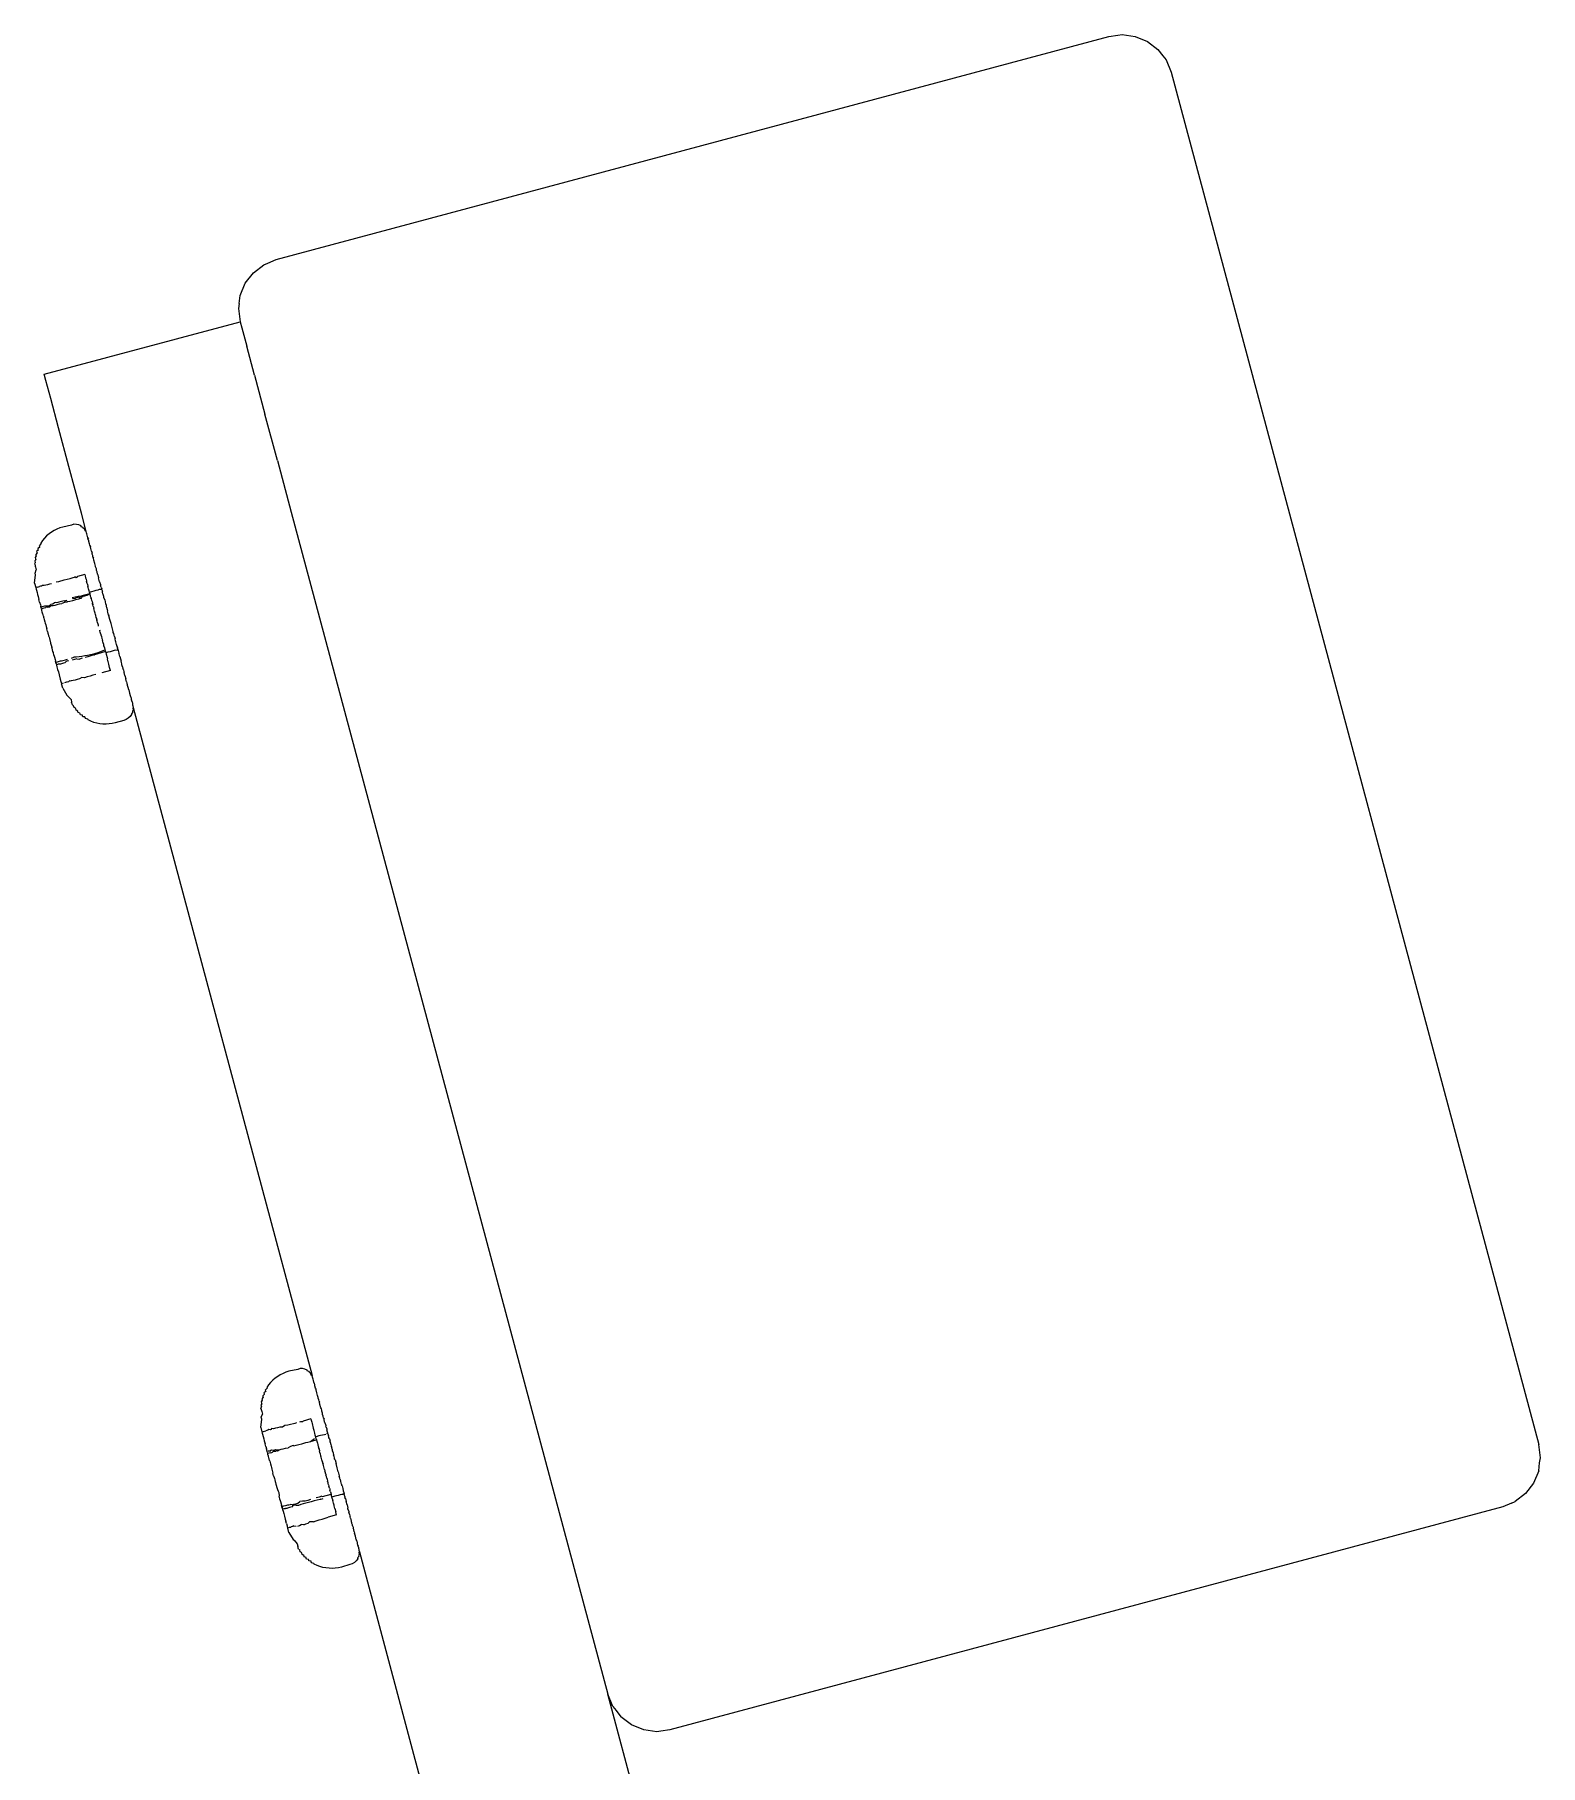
# Model space of a CAD drawing. Header units: millimetres. Extents: x -2916 to 2490, y 92 to 4100.
# Drawn here: x 1096.3 to 1155.7, y 2032.6 to 2100.8 of the extents above; entities that cross this region are included whole.
import ezdxf

# ---------------------------------------------------------------- set-up
doc = ezdxf.new("R2010")
doc.units = ezdxf.units.MM

msp = doc.modelspace()

# ---------------------------------------------------------------- linework, layer by layer
for p, q in [((1105.805, 2091.96), (1138.647, 2100.76)), ((1138.647, 2100.76), (1138.999, 2100.806)), ((1138.999, 2100.806), (1139.164, 2100.828)), ((1139.164, 2100.828), (1139.682, 2100.76)), ((1139.682, 2100.76), (1140.164, 2100.56)), ((1140.164, 2100.56), (1140.578, 2100.242)), ((1140.578, 2100.242), (1140.766, 2099.989)), ((1140.766, 2099.989), (1140.896, 2099.828)), ((1140.896, 2099.828), (1141.096, 2099.346)), ((1141.096, 2099.346), (1155.59, 2045.254)), ((1104.909, 2091.442), (1105.323, 2091.76)), ((1105.323, 2091.76), (1105.477, 2091.824)), ((1105.477, 2091.824), (1105.805, 2091.96)), ((1104.391, 2090.546), (1104.591, 2091.028)), ((1104.591, 2091.028), (1104.909, 2091.442)), ((1104.355, 2090.233), (1104.391, 2090.546)), ((1104.355, 2090.233), (1104.323, 2090.028)), ((1104.323, 2090.028), (1104.391, 2089.511)), ((1096.664, 2087.44), (1104.391, 2089.511)), ((1104.391, 2089.511), (1104.456, 2089.268)), ((1104.456, 2089.268), (1104.647, 2088.554)), ((1104.956, 2087.403), (1104.647, 2088.554)), ((1096.728, 2087.198), (1096.664, 2087.44)), ((1096.92, 2086.483), (1096.728, 2087.198)), ((1104.956, 2087.403), (1105.365, 2085.874)), ((1097.228, 2085.333), (1096.92, 2086.483)), ((1105.856, 2084.042), (1105.365, 2085.874)), ((1097.638, 2083.803), (1097.228, 2085.333)), ((1098.129, 2081.972), (1097.638, 2083.803)), ((1105.856, 2084.042), (1106.403, 2082.001)), ((1097.278, 2081.383), (1097.164, 2081.337)), ((1097.395, 2081.418), (1097.278, 2081.383)), ((1097.74, 2081.492), (1097.395, 2081.418)), ((1097.831, 2081.526), (1097.74, 2081.492)), ((1097.929, 2081.523), (1097.831, 2081.526)), ((1098.025, 2081.501), (1097.929, 2081.523)), ((1098.114, 2081.461), (1098.025, 2081.501)), ((1098.124, 2081.425), (1098.114, 2081.461)), ((1098.194, 2081.404), (1098.124, 2081.425)), ((1098.312, 2081.249), (1098.129, 2081.972)), ((1098.203, 2081.369), (1098.194, 2081.404)), ((1098.261, 2081.332), (1098.203, 2081.369)), ((1106.403, 2082.001), (1106.979, 2079.851)), ((1096.532, 2080.752), (1096.461, 2080.68)), ((1096.594, 2080.885), (1096.523, 2080.786)), ((1096.523, 2080.786), (1096.532, 2080.752)), ((1096.672, 2080.979), (1096.594, 2080.885)), ((1096.758, 2081.066), (1096.672, 2080.979)), ((1096.851, 2081.146), (1096.758, 2081.066)), ((1096.95, 2081.218), (1096.851, 2081.146)), ((1097.055, 2081.282), (1096.95, 2081.218)), ((1097.164, 2081.337), (1097.055, 2081.282)), ((1098.278, 2081.268), (1098.261, 2081.332)), ((1098.312, 2081.249), (1098.278, 2081.268)), ((1098.329, 2081.186), (1098.312, 2081.249)), ((1098.339, 2081.149), (1098.329, 2081.186)), ((1098.351, 2081.104), (1098.339, 2081.149)), ((1098.366, 2081.05), (1098.351, 2081.104)), ((1098.382, 2080.989), (1098.366, 2081.05)), ((1098.401, 2080.92), (1098.382, 2080.989)), ((1098.382, 2080.989), (1098.403, 2080.95)), ((1098.417, 2080.898), (1098.401, 2080.92)), ((1098.421, 2080.843), (1098.417, 2080.898)), ((1098.444, 2080.759), (1098.421, 2080.843)), ((1098.467, 2080.709), (1098.444, 2080.759)), ((1098.467, 2080.709), (1098.487, 2080.635)), ((1098.468, 2080.668), (1098.467, 2080.709)), ((1096.287, 2079.957), (1096.31, 2080.014)), ((1096.326, 2080.132), (1096.291, 2080.087)), ((1096.291, 2080.087), (1096.31, 2080.014)), ((1096.343, 2080.283), (1096.303, 2080.219)), ((1096.303, 2080.219), (1096.318, 2080.165)), ((1096.318, 2080.165), (1096.326, 2080.132)), ((1096.379, 2080.398), (1096.328, 2080.339)), ((1096.328, 2080.339), (1096.336, 2080.309)), ((1096.336, 2080.309), (1096.343, 2080.283)), ((1096.423, 2080.51), (1096.363, 2080.456)), ((1096.363, 2080.456), (1096.371, 2080.425)), ((1096.371, 2080.425), (1096.379, 2080.398)), ((1096.477, 2080.619), (1096.407, 2080.57)), ((1096.407, 2080.57), (1096.416, 2080.538)), ((1096.416, 2080.538), (1096.423, 2080.51)), ((1096.461, 2080.68), (1096.47, 2080.647)), ((1096.47, 2080.647), (1096.477, 2080.619)), ((1098.487, 2080.635), (1098.468, 2080.668)), ((1098.495, 2080.569), (1098.487, 2080.635)), ((1098.523, 2080.464), (1098.495, 2080.569)), ((1098.523, 2080.464), (1098.554, 2080.386)), ((1098.553, 2080.353), (1098.554, 2080.386)), ((1098.579, 2080.293), (1098.553, 2080.353)), ((1098.584, 2080.235), (1098.579, 2080.293)), ((1098.584, 2080.235), (1098.605, 2080.196)), ((1098.617, 2080.112), (1098.605, 2080.196)), ((1098.652, 2079.983), (1098.617, 2080.112)), ((1096.283, 2079.202), (1096.323, 2079.53)), ((1096.287, 2079.957), (1096.3, 2079.909)), ((1096.3, 2079.909), (1096.31, 2079.875)), ((1096.303, 2079.607), (1096.348, 2079.732)), ((1096.323, 2079.53), (1096.303, 2079.607)), ((1096.31, 2079.875), (1096.321, 2079.834)), ((1096.321, 2079.834), (1096.333, 2079.786)), ((1096.333, 2079.786), (1096.348, 2079.732)), ((1097.238, 2079.276), (1097.454, 2079.337)), ((1097.454, 2079.337), (1097.568, 2079.366)), ((1097.568, 2079.366), (1097.684, 2079.395)), ((1097.684, 2079.395), (1097.802, 2079.425)), ((1097.802, 2079.425), (1097.855, 2079.439)), ((1097.855, 2079.439), (1097.864, 2079.466)), ((1097.864, 2079.466), (1097.927, 2079.431)), ((1097.927, 2079.431), (1097.977, 2079.47)), ((1098.262, 2079.542), (1097.977, 2079.47)), ((1098.262, 2079.542), (1098.275, 2079.494)), ((1098.275, 2079.494), (1098.295, 2079.418)), ((1098.295, 2079.418), (1098.311, 2079.361)), ((1098.311, 2079.361), (1098.329, 2079.291)), ((1098.676, 2079.93), (1098.652, 2079.983)), ((1098.689, 2079.881), (1098.676, 2079.93)), ((1098.688, 2079.848), (1098.689, 2079.881)), ((1098.719, 2079.768), (1098.688, 2079.848)), ((1098.725, 2079.709), (1098.719, 2079.768)), ((1098.75, 2079.652), (1098.725, 2079.709)), ((1098.764, 2079.565), (1098.75, 2079.652)), ((1098.764, 2079.565), (1098.782, 2079.532)), ((1098.782, 2079.532), (1098.804, 2079.416)), ((1098.844, 2079.264), (1098.804, 2079.416)), ((1106.979, 2079.851), (1118.885, 2035.419)), ((1096.283, 2079.202), (1096.328, 2079.034)), ((1096.391, 2079.049), (1096.328, 2079.034)), ((1096.328, 2079.034), (1096.343, 2078.976)), ((1096.343, 2078.976), (1096.354, 2078.935)), ((1096.354, 2078.935), (1096.379, 2078.843)), ((1096.379, 2078.843), (1096.401, 2078.76)), ((1096.391, 2079.049), (1096.478, 2079.07)), ((1096.401, 2078.76), (1096.423, 2078.679)), ((1096.423, 2078.679), (1096.454, 2078.562)), ((1096.521, 2079.086), (1096.478, 2079.07)), ((1096.558, 2079.089), (1096.521, 2079.086)), ((1096.598, 2079.12), (1096.558, 2079.089)), ((1096.657, 2079.113), (1096.598, 2079.12)), ((1096.719, 2079.128), (1096.657, 2079.113)), ((1096.789, 2079.145), (1096.719, 2079.128)), ((1096.866, 2079.17), (1096.789, 2079.145)), ((1096.952, 2079.184), (1096.866, 2079.17)), ((1097.134, 2079.255), (1097.238, 2079.276)), ((1097.883, 2078.653), (1097.766, 2078.626)), ((1098.002, 2078.68), (1097.883, 2078.653)), ((1098.01, 2078.649), (1097.894, 2078.613)), ((1098.033, 2078.687), (1098.002, 2078.68)), ((1098.033, 2078.631), (1098.01, 2078.649)), ((1098.125, 2078.693), (1098.033, 2078.687)), ((1098.084, 2078.656), (1098.033, 2078.631)), ((1098.134, 2078.661), (1098.084, 2078.656)), ((1098.2, 2078.714), (1098.125, 2078.693)), ((1098.134, 2078.661), (1098.158, 2078.67)), ((1098.158, 2078.67), (1098.198, 2078.681)), ((1098.345, 2078.726), (1098.198, 2078.681)), ((1098.465, 2078.785), (1098.2, 2078.714)), ((1098.357, 2079.189), (1098.329, 2079.291)), ((1098.465, 2078.785), (1098.345, 2078.726)), ((1098.364, 2079.163), (1098.357, 2079.189)), ((1098.364, 2079.163), (1098.386, 2079.079)), ((1098.399, 2079.032), (1098.386, 2079.079)), ((1098.414, 2078.977), (1098.399, 2079.032)), ((1098.434, 2078.899), (1098.414, 2078.977)), ((1098.446, 2078.856), (1098.434, 2078.899)), ((1098.446, 2078.856), (1098.485, 2078.859)), ((1098.458, 2078.812), (1098.446, 2078.856)), ((1098.477, 2078.741), (1098.458, 2078.812)), ((1098.458, 2078.812), (1098.465, 2078.785)), ((1098.477, 2078.741), (1098.465, 2078.785)), ((1098.486, 2078.707), (1098.477, 2078.741)), ((1098.485, 2078.859), (1098.54, 2078.881)), ((1098.499, 2078.658), (1098.486, 2078.707)), ((1098.499, 2078.658), (1098.518, 2078.586)), ((1098.54, 2078.881), (1098.631, 2078.905)), ((1098.631, 2078.905), (1098.714, 2078.928)), ((1098.714, 2078.928), (1098.787, 2078.947)), ((1098.787, 2078.947), (1098.848, 2078.964)), ((1098.844, 2079.264), (1098.883, 2079.156)), ((1098.848, 2078.964), (1098.893, 2078.972)), ((1098.883, 2079.156), (1098.886, 2079.108)), ((1098.911, 2079.054), (1098.886, 2079.108)), ((1098.893, 2078.972), (1098.929, 2078.985)), ((1098.911, 2079.054), (1098.929, 2078.985)), ((1098.929, 2078.949), (1098.929, 2078.985)), ((1098.929, 2078.949), (1098.954, 2078.893)), ((1098.964, 2078.853), (1098.954, 2078.893)), ((1098.972, 2078.787), (1098.964, 2078.853)), ((1098.99, 2078.758), (1098.972, 2078.787)), ((1099.009, 2078.686), (1098.99, 2078.758)), ((1099.016, 2078.623), (1099.009, 2078.686)), ((1096.482, 2078.459), (1096.454, 2078.562)), ((1096.482, 2078.459), (1096.509, 2078.356)), ((1096.509, 2078.356), (1096.526, 2078.294)), ((1096.526, 2078.294), (1096.54, 2078.242)), ((1096.533, 2078.267), (1096.526, 2078.294)), ((1096.533, 2078.267), (1096.594, 2078.283)), ((1096.54, 2078.242), (1096.533, 2078.267)), ((1096.551, 2078.199), (1096.54, 2078.242)), ((1096.551, 2078.199), (1096.665, 2078.23)), ((1096.567, 2078.14), (1096.551, 2078.199)), ((1096.586, 2078.069), (1096.567, 2078.14)), ((1096.608, 2077.988), (1096.586, 2078.069)), ((1096.594, 2078.283), (1096.684, 2078.307)), ((1096.615, 2077.962), (1096.608, 2077.988)), ((1096.631, 2077.903), (1096.615, 2077.962)), ((1096.665, 2078.23), (1096.728, 2078.247)), ((1096.684, 2078.307), (1096.726, 2078.319)), ((1096.726, 2078.319), (1096.768, 2078.307)), ((1096.739, 2078.271), (1096.728, 2078.247)), ((1096.739, 2078.271), (1096.78, 2078.261)), ((1096.768, 2078.307), (1096.813, 2078.315)), ((1096.78, 2078.261), (1096.825, 2078.273)), ((1096.813, 2078.315), (1096.867, 2078.33)), ((1096.825, 2078.273), (1096.882, 2078.273)), ((1096.867, 2078.33), (1096.922, 2078.371)), ((1096.935, 2078.323), (1096.882, 2078.273)), ((1096.996, 2078.374), (1096.922, 2078.371)), ((1096.935, 2078.323), (1097.01, 2078.322)), ((1097.065, 2078.425), (1096.996, 2078.374)), ((1097.01, 2078.322), (1097.087, 2078.343)), ((1097.099, 2078.448), (1097.065, 2078.425)), ((1097.087, 2078.343), (1097.172, 2078.366)), ((1097.154, 2078.433), (1097.099, 2078.448)), ((1097.244, 2078.457), (1097.154, 2078.433)), ((1097.172, 2078.366), (1097.263, 2078.39)), ((1097.341, 2078.483), (1097.244, 2078.457)), ((1097.263, 2078.39), (1097.362, 2078.405)), ((1097.443, 2078.511), (1097.341, 2078.483)), ((1097.46, 2078.45), (1097.362, 2078.405)), ((1097.443, 2078.511), (1097.55, 2078.539)), ((1097.498, 2078.475), (1097.46, 2078.45)), ((1097.498, 2078.475), (1097.568, 2078.472)), ((1097.593, 2078.478), (1097.568, 2078.472)), ((1097.593, 2078.478), (1097.678, 2078.501)), ((1097.678, 2078.501), (1097.787, 2078.53)), ((1097.774, 2078.599), (1097.894, 2078.613)), ((1097.787, 2078.53), (1097.908, 2078.563)), ((1097.908, 2078.563), (1098.025, 2078.594)), ((1098.025, 2078.594), (1098.067, 2078.605)), ((1098.067, 2078.605), (1098.118, 2078.619)), ((1098.118, 2078.619), (1098.143, 2078.626)), ((1098.518, 2078.586), (1098.507, 2078.629)), ((1098.518, 2078.586), (1098.532, 2078.534)), ((1098.532, 2078.534), (1098.54, 2078.506)), ((1098.54, 2078.506), (1098.547, 2078.48)), ((1098.547, 2078.48), (1098.563, 2078.42)), ((1098.563, 2078.42), (1098.581, 2078.353)), ((1098.571, 2078.391), (1098.563, 2078.42)), ((1098.581, 2078.353), (1098.571, 2078.391)), ((1098.594, 2078.303), (1098.581, 2078.353)), ((1098.603, 2078.27), (1098.594, 2078.303)), ((1098.603, 2078.27), (1098.618, 2078.214)), ((1098.634, 2078.154), (1098.618, 2078.214)), ((1098.649, 2078.1), (1098.634, 2078.154)), ((1098.668, 2078.028), (1098.649, 2078.1)), ((1098.656, 2078.074), (1098.649, 2078.1)), ((1098.668, 2078.028), (1098.656, 2078.074)), ((1098.681, 2077.977), (1098.668, 2078.028)), ((1098.693, 2077.933), (1098.681, 2077.977)), ((1099.016, 2078.623), (1099.048, 2078.539)), ((1099.048, 2078.539), (1099.063, 2078.484)), ((1099.063, 2078.484), (1099.061, 2078.456)), ((1099.061, 2078.456), (1099.084, 2078.408)), ((1099.084, 2078.408), (1099.101, 2078.345)), ((1099.101, 2078.345), (1099.106, 2078.288)), ((1099.106, 2078.288), (1099.123, 2078.262)), ((1099.123, 2078.262), (1099.147, 2078.171)), ((1099.147, 2078.171), (1099.151, 2078.119)), ((1099.176, 2078.064), (1099.151, 2078.119)), ((1099.197, 2077.949), (1099.176, 2078.064)), ((1099.199, 2077.977), (1099.214, 2077.922)), ((1096.631, 2077.903), (1096.639, 2077.873)), ((1096.639, 2077.873), (1096.651, 2077.826)), ((1096.651, 2077.826), (1096.665, 2077.777)), ((1096.665, 2077.777), (1096.689, 2077.685)), ((1096.689, 2077.685), (1096.704, 2077.628)), ((1096.704, 2077.628), (1096.721, 2077.566)), ((1096.721, 2077.566), (1096.738, 2077.502)), ((1096.738, 2077.502), (1096.764, 2077.407)), ((1096.779, 2077.351), (1096.764, 2077.407)), ((1096.792, 2077.302), (1096.779, 2077.351)), ((1096.792, 2077.302), (1096.81, 2077.236)), ((1098.715, 2077.852), (1098.693, 2077.933)), ((1098.731, 2077.793), (1098.715, 2077.852)), ((1098.715, 2077.852), (1098.724, 2077.82)), ((1098.724, 2077.82), (1098.741, 2077.754)), ((1098.741, 2077.754), (1098.731, 2077.793)), ((1098.754, 2077.708), (1098.741, 2077.754)), ((1098.769, 2077.651), (1098.754, 2077.708)), ((1098.784, 2077.594), (1098.769, 2077.651)), ((1098.796, 2077.549), (1098.784, 2077.594)), ((1098.807, 2077.51), (1098.796, 2077.549)), ((1098.844, 2077.369), (1098.856, 2077.326)), ((1098.87, 2077.274), (1098.856, 2077.326)), ((1099.197, 2077.949), (1099.214, 2077.922)), ((1099.252, 2077.781), (1099.214, 2077.922)), ((1099.296, 2077.616), (1099.252, 2077.781)), ((1099.339, 2077.455), (1099.296, 2077.616)), ((1099.381, 2077.3), (1099.339, 2077.455)), ((1099.379, 2077.268), (1099.381, 2077.3)), ((1099.396, 2077.243), (1099.381, 2077.3)), ((1096.81, 2077.236), (1096.822, 2077.191)), ((1096.822, 2077.191), (1096.837, 2077.134)), ((1096.837, 2077.134), (1096.852, 2077.077)), ((1096.852, 2077.077), (1096.864, 2077.032)), ((1096.864, 2077.032), (1096.882, 2076.965)), ((1096.882, 2076.965), (1096.891, 2076.933)), ((1096.891, 2076.933), (1096.916, 2076.84)), ((1096.916, 2076.84), (1096.938, 2076.757)), ((1096.938, 2076.757), (1096.957, 2076.685)), ((1096.969, 2076.64), (1096.957, 2076.685)), ((1096.985, 2076.582), (1096.969, 2076.64)), ((1098.889, 2077.203), (1098.87, 2077.274)), ((1098.889, 2077.203), (1098.898, 2077.17)), ((1098.898, 2077.17), (1098.917, 2077.1)), ((1098.917, 2077.1), (1098.937, 2077.024)), ((1098.937, 2077.024), (1098.943, 2076.999)), ((1098.943, 2076.999), (1098.957, 2076.95)), ((1098.973, 2076.889), (1098.957, 2076.95)), ((1098.994, 2076.811), (1098.973, 2076.889)), ((1098.994, 2076.811), (1099.005, 2076.769)), ((1099.005, 2076.769), (1099.014, 2076.737)), ((1099.033, 2076.665), (1099.014, 2076.737)), ((1099.033, 2076.665), (1099.056, 2076.579)), ((1099.403, 2077.217), (1099.379, 2077.268)), ((1099.42, 2077.153), (1099.403, 2077.217)), ((1099.433, 2077.106), (1099.42, 2077.153)), ((1099.433, 2077.106), (1099.456, 2077.019)), ((1099.477, 2076.94), (1099.456, 2077.019)), ((1099.488, 2076.898), (1099.477, 2076.94)), ((1099.516, 2076.794), (1099.488, 2076.898)), ((1099.539, 2076.709), (1099.516, 2076.794)), ((1099.568, 2076.599), (1099.537, 2076.57)), ((1099.55, 2076.669), (1099.539, 2076.709)), ((1099.539, 2076.709), (1099.557, 2076.643)), ((1099.557, 2076.643), (1099.55, 2076.669)), ((1099.568, 2076.599), (1099.557, 2076.643)), ((1099.568, 2076.599), (1099.581, 2076.551)), ((1097.003, 2076.515), (1096.985, 2076.582)), ((1097.022, 2076.442), (1097.003, 2076.515)), ((1097.003, 2076.515), (1097.012, 2076.482)), ((1097.022, 2076.442), (1097.012, 2076.482)), ((1097.035, 2076.394), (1097.022, 2076.442)), ((1097.043, 2076.365), (1097.035, 2076.394)), ((1097.043, 2076.365), (1097.064, 2076.288)), ((1097.064, 2076.288), (1097.087, 2076.199)), ((1097.087, 2076.199), (1097.107, 2076.127)), ((1097.107, 2076.127), (1097.122, 2076.068)), ((1097.116, 2076.094), (1097.107, 2076.127)), ((1097.116, 2076.094), (1097.19, 2076.112)), ((1097.134, 2076.025), (1097.116, 2076.094)), ((1097.122, 2076.068), (1097.134, 2076.025)), ((1097.134, 2076.025), (1097.141, 2076.001)), ((1097.134, 2076.025), (1097.148, 2075.974)), ((1097.141, 2076.001), (1097.197, 2076.016)), ((1097.141, 2076.001), (1097.148, 2075.974)), ((1097.148, 2075.974), (1097.165, 2075.911)), ((1097.165, 2075.911), (1097.192, 2075.808)), ((1097.19, 2076.112), (1097.266, 2076.13)), ((1097.264, 2076.01), (1097.197, 2076.016)), ((1097.306, 2076.016), (1097.264, 2076.01)), ((1097.266, 2076.13), (1097.31, 2076.14)), ((1097.341, 2076.025), (1097.306, 2076.016)), ((1097.31, 2076.14), (1097.346, 2076.149)), ((1097.377, 2076.035), (1097.341, 2076.025)), ((1097.346, 2076.149), (1097.391, 2076.16)), ((1097.42, 2076.053), (1097.377, 2076.035)), ((1097.391, 2076.16), (1097.445, 2076.17)), ((1097.475, 2076.061), (1097.42, 2076.053)), ((1097.445, 2076.17), (1097.507, 2076.188)), ((1097.525, 2076.122), (1097.475, 2076.061)), ((1097.507, 2076.188), (1097.577, 2076.205)), ((1097.595, 2076.139), (1097.525, 2076.122)), ((1097.633, 2076.135), (1097.595, 2076.139)), ((1097.739, 2076.248), (1097.825, 2076.289)), ((1097.851, 2076.193), (1097.76, 2076.169)), ((1097.927, 2076.295), (1097.825, 2076.289)), ((1097.948, 2076.219), (1097.851, 2076.193)), ((1098.034, 2076.305), (1097.927, 2076.295)), ((1097.948, 2076.219), (1098.059, 2076.213)), ((1098.145, 2076.319), (1098.034, 2076.305)), ((1098.164, 2076.246), (1098.059, 2076.213)), ((1098.258, 2076.336), (1098.145, 2076.319)), ((1098.374, 2076.357), (1098.258, 2076.336)), ((1098.387, 2076.309), (1098.275, 2076.275)), ((1098.492, 2076.381), (1098.374, 2076.357)), ((1098.502, 2076.343), (1098.387, 2076.309)), ((1098.611, 2076.408), (1098.492, 2076.381)), ((1098.619, 2076.378), (1098.502, 2076.343)), ((1098.727, 2076.447), (1098.611, 2076.408)), ((1098.619, 2076.378), (1098.646, 2076.386)), ((1098.736, 2076.413), (1098.646, 2076.386)), ((1098.727, 2076.447), (1099.056, 2076.579)), ((1099.074, 2076.514), (1098.736, 2076.413)), ((1099.056, 2076.579), (1099.074, 2076.514)), ((1099.056, 2076.579), (1099.067, 2076.538)), ((1099.067, 2076.538), (1099.074, 2076.514)), ((1099.074, 2076.514), (1099.086, 2076.469)), ((1099.086, 2076.469), (1099.121, 2076.479)), ((1099.086, 2076.469), (1099.103, 2076.404)), ((1099.103, 2076.404), (1099.139, 2076.271)), ((1099.121, 2076.479), (1099.18, 2076.494)), ((1099.139, 2076.271), (1099.151, 2076.223)), ((1099.174, 2076.14), (1099.151, 2076.223)), ((1099.181, 2076.113), (1099.174, 2076.14)), ((1099.18, 2076.494), (1099.27, 2076.519)), ((1099.208, 2076.011), (1099.181, 2076.113)), ((1099.227, 2075.942), (1099.208, 2076.011)), ((1099.242, 2075.885), (1099.227, 2075.942)), ((1099.27, 2076.519), (1099.354, 2076.541)), ((1099.354, 2076.541), (1099.427, 2076.561)), ((1099.427, 2076.561), (1099.487, 2076.577)), ((1099.487, 2076.577), (1099.537, 2076.57)), ((1099.581, 2076.551), (1099.599, 2076.448)), ((1099.615, 2076.425), (1099.599, 2076.448)), ((1099.644, 2076.317), (1099.615, 2076.425)), ((1099.644, 2076.317), (1099.692, 2076.136)), ((1099.721, 2076.029), (1099.692, 2076.136)), ((1099.721, 2075.992), (1099.721, 2076.029)), ((1099.753, 2075.91), (1099.721, 2075.992)), ((1097.192, 2075.808), (1097.22, 2075.706)), ((1097.22, 2075.706), (1097.251, 2075.588)), ((1097.251, 2075.588), (1097.295, 2075.424)), ((1097.295, 2075.424), (1097.32, 2075.332)), ((1097.32, 2075.332), (1097.331, 2075.291)), ((1097.331, 2075.291), (1097.346, 2075.234)), ((1097.415, 2075.27), (1097.346, 2075.234)), ((1097.391, 2075.065), (1097.346, 2075.234)), ((1097.535, 2075.302), (1097.455, 2075.281)), ((1097.57, 2075.311), (1097.535, 2075.302)), ((1097.615, 2075.323), (1097.57, 2075.311)), ((1097.662, 2075.362), (1097.615, 2075.323)), ((1097.693, 2075.344), (1097.662, 2075.362)), ((1097.73, 2075.354), (1097.693, 2075.344)), ((1097.8, 2075.373), (1097.73, 2075.354)), ((1097.88, 2075.384), (1097.8, 2075.373)), ((1097.962, 2075.416), (1097.88, 2075.384)), ((1098.053, 2075.441), (1097.962, 2075.416)), ((1098.145, 2075.482), (1098.053, 2075.441)), ((1098.256, 2075.479), (1098.145, 2075.482)), ((1098.361, 2075.511), (1098.256, 2075.479)), ((1098.471, 2075.544), (1098.361, 2075.511)), ((1098.583, 2075.578), (1098.471, 2075.544)), ((1098.698, 2075.613), (1098.583, 2075.578)), ((1099.275, 2075.76), (1098.935, 2075.669)), ((1099.262, 2075.809), (1099.242, 2075.885)), ((1099.275, 2075.76), (1099.262, 2075.809)), ((1099.753, 2075.91), (1099.76, 2075.848)), ((1099.784, 2075.794), (1099.76, 2075.848)), ((1099.784, 2075.794), (1099.797, 2075.708)), ((1099.797, 2075.708), (1099.814, 2075.681)), ((1099.844, 2075.572), (1099.814, 2075.681)), ((1099.844, 2075.572), (1099.881, 2075.431)), ((1099.899, 2075.365), (1099.881, 2075.431)), ((1099.901, 2075.321), (1099.899, 2075.365)), ((1099.901, 2075.321), (1099.925, 2075.268)), ((1099.925, 2075.268), (1099.932, 2075.204)), ((1097.391, 2075.065), (1097.556, 2074.792)), ((1097.556, 2074.792), (1097.596, 2074.757)), ((1097.596, 2074.757), (1097.718, 2074.618)), ((1097.718, 2074.618), (1097.744, 2074.52)), ((1099.95, 2075.176), (1099.932, 2075.204)), ((1099.973, 2075.088), (1099.95, 2075.176)), ((1099.996, 2075.005), (1099.973, 2075.088)), ((1099.996, 2075.005), (1100.03, 2074.876)), ((1100.03, 2074.876), (1100.055, 2074.785)), ((1100.055, 2074.785), (1100.084, 2074.677)), ((1100.084, 2074.677), (1100.084, 2074.637)), ((1100.084, 2074.637), (1100.101, 2074.612)), ((1100.124, 2074.525), (1100.101, 2074.612)), ((1097.755, 2074.481), (1097.744, 2074.52)), ((1097.763, 2074.449), (1097.755, 2074.481)), ((1097.775, 2074.406), (1097.763, 2074.449)), ((1097.775, 2074.406), (1097.821, 2074.376)), ((1097.841, 2074.303), (1097.821, 2074.376)), ((1097.894, 2074.282), (1097.841, 2074.303)), ((1097.903, 2074.249), (1097.894, 2074.282)), ((1097.917, 2074.195), (1097.903, 2074.249)), ((1097.984, 2074.16), (1097.917, 2074.195)), ((1097.991, 2074.134), (1097.984, 2074.16)), ((1097.999, 2074.104), (1097.991, 2074.134)), ((1098.072, 2074.078), (1097.999, 2074.104)), ((1098.08, 2074.051), (1098.072, 2074.078)), ((1098.088, 2074.02), (1098.08, 2074.051)), ((1098.167, 2074.003), (1098.088, 2074.02)), ((1098.175, 2073.975), (1098.167, 2074.003)), ((1098.183, 2073.943), (1098.175, 2073.975)), ((1098.268, 2073.936), (1098.183, 2073.943)), ((1098.276, 2073.907), (1098.268, 2073.936)), ((1098.285, 2073.874), (1098.276, 2073.907)), ((1098.382, 2073.848), (1098.285, 2073.874)), ((1099.978, 2073.879), (1099.895, 2073.827)), ((1100.049, 2073.946), (1099.978, 2073.879)), ((1100.106, 2074.025), (1100.049, 2073.946)), ((1100.147, 2074.114), (1100.097, 2074.061)), ((1100.097, 2074.061), (1100.106, 2074.025)), ((1100.124, 2074.525), (1100.142, 2074.46)), ((1100.169, 2074.21), (1100.138, 2074.149)), ((1100.138, 2074.149), (1100.147, 2074.114)), ((1100.142, 2074.46), (1100.146, 2074.407)), ((1100.146, 2074.407), (1100.156, 2074.37)), ((1100.172, 2074.308), (1100.152, 2074.274)), ((1100.152, 2074.274), (1100.169, 2074.21)), ((1100.156, 2074.37), (1100.172, 2074.308)), ((1100.172, 2074.308), (1107.229, 2047.973)), ((1098.391, 2073.814), (1098.382, 2073.848)), ((1098.502, 2073.763), (1098.391, 2073.814)), ((1098.617, 2073.721), (1098.502, 2073.763)), ((1098.735, 2073.689), (1098.617, 2073.721)), ((1098.856, 2073.666), (1098.735, 2073.689)), ((1098.977, 2073.653), (1098.856, 2073.666)), ((1099.1, 2073.65), (1098.977, 2073.653)), ((1099.222, 2073.657), (1099.1, 2073.65)), ((1099.343, 2073.674), (1099.222, 2073.657)), ((1099.463, 2073.699), (1099.343, 2073.674)), ((1099.801, 2073.798), (1099.463, 2073.699)), ((1099.895, 2073.827), (1099.801, 2073.798)), ((1105.867, 2047.942), (1105.768, 2047.87)), ((1105.971, 2048.006), (1105.867, 2047.942)), ((1106.081, 2048.061), (1105.971, 2048.006)), ((1106.194, 2048.107), (1106.081, 2048.061)), ((1106.311, 2048.142), (1106.194, 2048.107)), ((1106.656, 2048.216), (1106.311, 2048.142)), ((1106.748, 2048.25), (1106.656, 2048.216)), ((1106.846, 2048.247), (1106.748, 2048.25)), ((1106.941, 2048.225), (1106.846, 2048.247)), ((1107.03, 2048.184), (1106.941, 2048.225)), ((1107.04, 2048.149), (1107.03, 2048.184)), ((1107.11, 2048.128), (1107.04, 2048.149)), ((1107.119, 2048.092), (1107.11, 2048.128)), ((1107.177, 2048.056), (1107.119, 2048.092)), ((1107.194, 2047.992), (1107.177, 2048.056)), ((1107.229, 2047.973), (1107.194, 2047.992)), ((1107.246, 2047.91), (1107.229, 2047.973)), ((1105.394, 2047.343), (1105.324, 2047.294)), ((1105.324, 2047.294), (1105.332, 2047.262)), ((1105.332, 2047.262), (1105.34, 2047.234)), ((1105.449, 2047.476), (1105.377, 2047.404)), ((1105.377, 2047.404), (1105.386, 2047.371)), ((1105.386, 2047.371), (1105.394, 2047.343)), ((1105.51, 2047.609), (1105.44, 2047.509)), ((1105.44, 2047.509), (1105.449, 2047.476)), ((1105.589, 2047.703), (1105.51, 2047.609)), ((1105.675, 2047.79), (1105.589, 2047.703)), ((1105.768, 2047.87), (1105.675, 2047.79)), ((1107.256, 2047.873), (1107.246, 2047.91)), ((1107.268, 2047.827), (1107.256, 2047.873)), ((1107.282, 2047.774), (1107.268, 2047.827)), ((1107.299, 2047.713), (1107.282, 2047.774)), ((1107.317, 2047.643), (1107.299, 2047.713)), ((1107.333, 2047.621), (1107.317, 2047.643)), ((1107.338, 2047.567), (1107.333, 2047.621)), ((1107.36, 2047.483), (1107.338, 2047.567)), ((1107.384, 2047.432), (1107.36, 2047.483)), ((1107.385, 2047.391), (1107.384, 2047.432)), ((1107.403, 2047.359), (1107.385, 2047.391)), ((1107.411, 2047.293), (1107.403, 2047.359)), ((1107.439, 2047.188), (1107.411, 2047.293)), ((1105.204, 2046.681), (1105.227, 2046.738)), ((1105.204, 2046.681), (1105.217, 2046.633)), ((1105.243, 2046.856), (1105.207, 2046.811)), ((1105.207, 2046.811), (1105.227, 2046.738)), ((1105.217, 2046.633), (1105.226, 2046.598)), ((1105.26, 2047.006), (1105.219, 2046.943)), ((1105.219, 2046.943), (1105.234, 2046.889)), ((1105.226, 2046.598), (1105.237, 2046.557)), ((1105.234, 2046.889), (1105.243, 2046.856)), ((1105.295, 2047.122), (1105.245, 2047.063)), ((1105.245, 2047.063), (1105.253, 2047.033)), ((1105.253, 2047.033), (1105.26, 2047.006)), ((1105.34, 2047.234), (1105.279, 2047.18)), ((1105.279, 2047.18), (1105.288, 2047.149)), ((1105.288, 2047.149), (1105.295, 2047.122)), ((1107.47, 2047.11), (1107.439, 2047.188)), ((1107.469, 2047.077), (1107.47, 2047.11)), ((1107.495, 2047.017), (1107.469, 2047.077)), ((1107.5, 2046.959), (1107.495, 2047.017)), ((1107.5, 2046.959), (1107.521, 2046.92)), ((1107.533, 2046.836), (1107.521, 2046.92)), ((1107.568, 2046.707), (1107.533, 2046.836)), ((1107.591, 2046.66), (1107.568, 2046.707)), ((1107.605, 2046.605), (1107.591, 2046.66)), ((1107.604, 2046.572), (1107.605, 2046.605)), ((1105.199, 2045.926), (1105.24, 2046.254)), ((1105.199, 2045.926), (1105.244, 2045.758)), ((1105.219, 2046.331), (1105.264, 2046.456)), ((1105.24, 2046.254), (1105.219, 2046.331)), ((1105.237, 2046.557), (1105.25, 2046.51)), ((1105.25, 2046.51), (1105.264, 2046.456)), ((1105.782, 2045.894), (1105.704, 2045.875)), ((1105.866, 2045.916), (1105.782, 2045.894)), ((1105.958, 2045.94), (1105.866, 2045.916)), ((1106.061, 2045.942), (1105.958, 2045.94)), ((1106.154, 2046), (1106.061, 2045.942)), ((1106.264, 2046.018), (1106.154, 2046)), ((1106.375, 2046.046), (1106.264, 2046.018)), ((1106.488, 2046.075), (1106.375, 2046.046)), ((1106.544, 2046.089), (1106.488, 2046.075)), ((1106.605, 2046.105), (1106.544, 2046.089)), ((1106.767, 2046.149), (1106.722, 2046.136)), ((1106.844, 2046.155), (1106.767, 2046.149)), ((1106.876, 2046.18), (1106.844, 2046.155)), ((1107.178, 2046.266), (1106.876, 2046.18)), ((1107.178, 2046.266), (1107.191, 2046.217)), ((1107.191, 2046.217), (1107.212, 2046.142)), ((1107.212, 2046.142), (1107.227, 2046.085)), ((1107.227, 2046.085), (1107.246, 2046.015)), ((1107.246, 2046.015), (1107.273, 2045.913)), ((1107.28, 2045.886), (1107.273, 2045.913)), ((1107.636, 2046.492), (1107.604, 2046.572)), ((1107.641, 2046.433), (1107.636, 2046.492)), ((1107.667, 2046.376), (1107.641, 2046.433)), ((1107.68, 2046.289), (1107.667, 2046.376)), ((1107.68, 2046.289), (1107.699, 2046.256)), ((1107.72, 2046.14), (1107.699, 2046.256)), ((1107.72, 2046.14), (1107.745, 2046.084)), ((1107.76, 2046.028), (1107.745, 2046.084)), ((1107.76, 2046.028), (1107.761, 2045.988)), ((1107.782, 2045.946), (1107.761, 2045.988)), ((1107.782, 2045.946), (1107.8, 2045.88)), ((1105.244, 2045.758), (1105.307, 2045.774)), ((1105.244, 2045.758), (1105.26, 2045.7)), ((1105.26, 2045.7), (1105.271, 2045.659)), ((1105.271, 2045.659), (1105.295, 2045.567)), ((1105.295, 2045.567), (1105.317, 2045.484)), ((1105.307, 2045.774), (1105.395, 2045.796)), ((1105.317, 2045.484), (1105.339, 2045.403)), ((1105.339, 2045.403), (1105.371, 2045.285)), ((1105.398, 2045.183), (1105.371, 2045.285)), ((1105.437, 2045.809), (1105.395, 2045.796)), ((1105.474, 2045.816), (1105.437, 2045.809)), ((1105.514, 2045.844), (1105.474, 2045.816)), ((1105.572, 2045.841), (1105.514, 2045.844)), ((1105.609, 2045.851), (1105.572, 2045.841)), ((1105.628, 2045.881), (1105.609, 2045.851)), ((1105.704, 2045.875), (1105.628, 2045.881)), ((1106.478, 2045.217), (1106.376, 2045.174)), ((1106.498, 2045.199), (1106.478, 2045.217)), ((1106.498, 2045.199), (1106.595, 2045.225)), ((1106.595, 2045.225), (1106.708, 2045.256)), ((1106.708, 2045.256), (1106.824, 2045.287)), ((1106.824, 2045.287), (1106.941, 2045.318)), ((1106.941, 2045.318), (1106.983, 2045.329)), ((1106.983, 2045.329), (1107.059, 2045.35)), ((1107.059, 2045.35), (1107.156, 2045.376)), ((1107.156, 2045.376), (1107.325, 2045.493)), ((1107.156, 2045.376), (1107.297, 2045.413)), ((1107.302, 2045.803), (1107.28, 2045.886)), ((1107.297, 2045.413), (1107.4, 2045.441)), ((1107.315, 2045.755), (1107.302, 2045.803)), ((1107.33, 2045.701), (1107.315, 2045.755)), ((1107.351, 2045.623), (1107.33, 2045.701)), ((1107.362, 2045.58), (1107.351, 2045.623)), ((1107.374, 2045.535), (1107.362, 2045.58)), ((1107.362, 2045.58), (1107.407, 2045.578)), ((1107.388, 2045.484), (1107.374, 2045.535)), ((1107.388, 2045.484), (1107.4, 2045.441)), ((1107.4, 2045.441), (1107.415, 2045.382)), ((1107.407, 2045.578), (1107.458, 2045.6)), ((1107.415, 2045.382), (1107.435, 2045.31)), ((1107.435, 2045.31), (1107.449, 2045.258)), ((1107.449, 2045.258), (1107.456, 2045.229)), ((1107.456, 2045.229), (1107.463, 2045.204)), ((1107.458, 2045.6), (1107.508, 2045.61)), ((1107.508, 2045.61), (1107.55, 2045.619)), ((1107.55, 2045.619), (1107.635, 2045.637)), ((1107.635, 2045.637), (1107.709, 2045.652)), ((1107.709, 2045.652), (1107.77, 2045.665)), ((1107.8, 2045.88), (1107.802, 2045.832)), ((1107.835, 2045.749), (1107.802, 2045.832)), ((1107.809, 2045.696), (1107.845, 2045.709)), ((1107.845, 2045.709), (1107.835, 2045.749)), ((1107.845, 2045.673), (1107.845, 2045.709)), ((1107.845, 2045.673), (1107.87, 2045.617)), ((1107.89, 2045.544), (1107.87, 2045.617)), ((1107.888, 2045.511), (1107.89, 2045.544)), ((1107.906, 2045.482), (1107.888, 2045.511)), ((1107.906, 2045.482), (1107.89, 2045.544)), ((1107.906, 2045.482), (1107.932, 2045.387)), ((1107.933, 2045.347), (1107.932, 2045.387)), ((1107.933, 2045.347), (1107.965, 2045.263)), ((1107.965, 2045.263), (1107.98, 2045.208)), ((1155.658, 2044.736), (1155.59, 2045.254)), ((1105.398, 2045.183), (1105.426, 2045.08)), ((1105.461, 2044.947), (1105.426, 2045.08)), ((1105.461, 2044.947), (1105.48, 2044.926)), ((1105.461, 2044.947), (1105.475, 2044.898)), ((1105.475, 2044.898), (1105.48, 2044.926)), ((1105.575, 2044.926), (1105.475, 2044.898)), ((1105.483, 2044.864), (1105.475, 2044.898)), ((1105.503, 2044.792), (1105.483, 2044.864)), ((1105.493, 2045.002), (1105.593, 2045.003)), ((1105.524, 2044.712), (1105.503, 2044.792)), ((1105.531, 2044.686), (1105.524, 2044.712)), ((1105.547, 2044.627), (1105.531, 2044.686)), ((1105.547, 2044.627), (1105.555, 2044.597)), ((1105.555, 2044.597), (1105.568, 2044.55)), ((1105.568, 2044.55), (1105.581, 2044.5)), ((1105.575, 2044.926), (1105.631, 2044.942)), ((1105.593, 2045.003), (1105.6, 2045.031)), ((1105.6, 2045.031), (1105.643, 2045.042)), ((1105.631, 2044.942), (1105.667, 2044.952)), ((1105.643, 2045.042), (1105.684, 2045.031)), ((1105.667, 2044.952), (1105.696, 2044.984)), ((1105.684, 2045.031), (1105.73, 2045.039)), ((1105.696, 2044.984), (1105.741, 2044.996)), ((1105.73, 2045.039), (1105.783, 2045.054)), ((1105.741, 2044.996), (1105.798, 2044.997)), ((1105.783, 2045.054), (1105.851, 2045.047)), ((1105.798, 2044.997), (1105.82, 2045.018)), ((1105.82, 2045.018), (1105.862, 2045.007)), ((1105.851, 2045.047), (1105.926, 2045.046)), ((1105.862, 2045.007), (1105.926, 2045.046)), ((1105.926, 2045.046), (1106.004, 2045.067)), ((1106.004, 2045.067), (1106.088, 2045.089)), ((1106.088, 2045.089), (1106.179, 2045.114)), ((1106.179, 2045.114), (1106.279, 2045.129)), ((1106.376, 2045.174), (1106.279, 2045.129)), ((1107.463, 2045.204), (1107.479, 2045.144)), ((1107.479, 2045.144), (1107.497, 2045.077)), ((1107.487, 2045.114), (1107.479, 2045.144)), ((1107.497, 2045.077), (1107.487, 2045.114)), ((1107.497, 2045.077), (1107.517, 2045.003)), ((1107.534, 2044.938), (1107.517, 2045.003)), ((1107.55, 2044.878), (1107.534, 2044.938)), ((1107.565, 2044.824), (1107.55, 2044.878)), ((1107.584, 2044.752), (1107.565, 2044.824)), ((1107.572, 2044.798), (1107.565, 2044.824)), ((1107.584, 2044.752), (1107.572, 2044.798)), ((1107.598, 2044.701), (1107.584, 2044.752)), ((1107.61, 2044.657), (1107.598, 2044.701)), ((1107.631, 2044.576), (1107.61, 2044.657)), ((1107.647, 2044.516), (1107.631, 2044.576)), ((1107.631, 2044.576), (1107.64, 2044.544)), ((1107.64, 2044.544), (1107.658, 2044.477)), ((1107.98, 2045.208), (1107.977, 2045.18)), ((1107.977, 2045.18), (1108, 2045.132)), ((1108.017, 2045.068), (1108, 2045.132)), ((1108.017, 2045.068), (1108.022, 2045.012)), ((1108.022, 2045.012), (1108.045, 2044.965)), ((1108.045, 2044.965), (1108.055, 2044.928)), ((1108.055, 2044.928), (1108.067, 2044.843)), ((1108.092, 2044.788), (1108.067, 2044.843)), ((1108.102, 2044.735), (1108.092, 2044.788)), ((1108.113, 2044.711), (1108.102, 2044.735)), ((1108.13, 2044.646), (1108.113, 2044.711)), ((1108.113, 2044.673), (1108.113, 2044.711)), ((1108.113, 2044.673), (1108.13, 2044.646)), ((1108.13, 2044.646), (1108.168, 2044.505)), ((1155.59, 2044.219), (1155.626, 2044.531)), ((1155.626, 2044.531), (1155.658, 2044.736)), ((1105.581, 2044.5), (1105.605, 2044.409)), ((1105.605, 2044.409), (1105.621, 2044.352)), ((1105.621, 2044.352), (1105.637, 2044.29)), ((1105.637, 2044.29), (1105.655, 2044.226)), ((1105.655, 2044.226), (1105.68, 2044.131)), ((1105.695, 2044.075), (1105.68, 2044.131)), ((1105.708, 2044.026), (1105.695, 2044.075)), ((1105.708, 2044.026), (1105.726, 2043.96)), ((1105.726, 2043.96), (1105.738, 2043.915)), ((1105.738, 2043.915), (1105.753, 2043.858)), ((1105.753, 2043.858), (1105.768, 2043.801)), ((1107.658, 2044.477), (1107.647, 2044.516)), ((1107.67, 2044.432), (1107.658, 2044.477)), ((1107.685, 2044.375), (1107.67, 2044.432)), ((1107.7, 2044.318), (1107.685, 2044.375)), ((1107.712, 2044.273), (1107.7, 2044.318)), ((1107.712, 2044.273), (1107.729, 2044.211)), ((1107.739, 2044.174), (1107.729, 2044.211)), ((1107.764, 2044.082), (1107.739, 2044.174)), ((1107.764, 2044.082), (1107.772, 2044.049)), ((1107.786, 2043.998), (1107.772, 2044.049)), ((1107.805, 2043.927), (1107.786, 2043.998)), ((1107.805, 2043.927), (1107.814, 2043.894)), ((1107.814, 2043.894), (1107.836, 2043.813)), ((1108.212, 2044.34), (1108.168, 2044.505)), ((1108.255, 2044.179), (1108.212, 2044.34)), ((1108.255, 2044.179), (1108.297, 2044.024)), ((1108.297, 2044.024), (1108.295, 2043.992)), ((1108.323, 2043.926), (1108.295, 2043.992)), ((1108.336, 2043.877), (1108.323, 2043.926)), ((1108.336, 2043.877), (1108.34, 2043.824)), ((1155.59, 2044.219), (1155.39, 2043.736)), ((1105.768, 2043.801), (1105.781, 2043.755)), ((1105.781, 2043.755), (1105.798, 2043.689)), ((1105.798, 2043.689), (1105.807, 2043.657)), ((1105.807, 2043.657), (1105.832, 2043.564)), ((1105.832, 2043.564), (1105.854, 2043.48)), ((1105.854, 2043.48), (1105.881, 2043.411)), ((1105.881, 2043.411), (1105.915, 2043.371)), ((1105.915, 2043.371), (1105.925, 2043.215)), ((1105.939, 2043.165), (1105.925, 2043.215)), ((1105.951, 2043.118), (1105.939, 2043.165)), ((1107.391, 2043.169), (1107.51, 2043.196)), ((1107.51, 2043.196), (1107.562, 2043.208)), ((1107.562, 2043.208), (1107.573, 2043.232)), ((1107.573, 2043.232), (1107.592, 2043.215)), ((1107.592, 2043.215), (1107.635, 2043.202)), ((1107.635, 2043.202), (1107.972, 2043.303)), ((1107.853, 2043.748), (1107.836, 2043.813)), ((1107.86, 2043.723), (1107.853, 2043.748)), ((1107.873, 2043.673), (1107.86, 2043.723)), ((1107.873, 2043.673), (1107.889, 2043.613)), ((1107.91, 2043.535), (1107.889, 2043.613)), ((1107.91, 2043.535), (1107.922, 2043.493)), ((1107.922, 2043.493), (1107.93, 2043.461)), ((1107.949, 2043.389), (1107.93, 2043.461)), ((1107.949, 2043.389), (1107.972, 2043.303)), ((1107.972, 2043.303), (1107.983, 2043.262)), ((1107.99, 2043.238), (1107.972, 2043.303)), ((1107.99, 2043.238), (1107.983, 2043.262)), ((1108.002, 2043.193), (1107.99, 2043.238)), ((1108.002, 2043.193), (1108.05, 2043.206)), ((1108.019, 2043.128), (1108.002, 2043.193)), ((1108.05, 2043.206), (1108.096, 2043.218)), ((1108.096, 2043.218), (1108.13, 2043.227)), ((1108.13, 2043.227), (1108.187, 2043.243)), ((1108.187, 2043.243), (1108.27, 2043.265)), ((1108.27, 2043.265), (1108.343, 2043.285)), ((1108.356, 2043.802), (1108.34, 2043.824)), ((1108.343, 2043.285), (1108.403, 2043.301)), ((1108.372, 2043.743), (1108.356, 2043.802)), ((1108.385, 2043.696), (1108.372, 2043.743)), ((1108.385, 2043.696), (1108.385, 2043.658)), ((1108.385, 2043.658), (1108.404, 2043.622)), ((1108.403, 2043.301), (1108.453, 2043.294)), ((1108.404, 2043.622), (1108.432, 2043.518)), ((1108.432, 2043.518), (1108.455, 2043.433)), ((1108.485, 2043.322), (1108.453, 2043.294)), ((1108.455, 2043.433), (1108.473, 2043.367)), ((1108.473, 2043.367), (1108.485, 2043.322)), ((1108.515, 2043.21), (1108.485, 2043.322)), ((1108.515, 2043.21), (1108.515, 2043.172)), ((1108.536, 2043.13), (1108.515, 2043.172)), ((1155.072, 2043.322), (1154.658, 2043.004)), ((1155.39, 2043.736), (1155.072, 2043.322)), ((1105.959, 2043.089), (1105.951, 2043.118)), ((1105.959, 2043.089), (1105.98, 2043.012)), ((1105.98, 2043.012), (1106.004, 2042.923)), ((1106.004, 2042.923), (1106.023, 2042.851)), ((1106.023, 2042.851), (1106.039, 2042.792)), ((1106.032, 2042.818), (1106.023, 2042.851)), ((1106.032, 2042.818), (1106.107, 2042.836)), ((1106.039, 2042.792), (1106.032, 2042.818)), ((1106.05, 2042.749), (1106.032, 2042.818)), ((1106.039, 2042.792), (1106.05, 2042.749)), ((1106.05, 2042.749), (1106.057, 2042.724)), ((1106.05, 2042.749), (1106.064, 2042.697)), ((1106.057, 2042.724), (1106.115, 2042.739)), ((1106.057, 2042.724), (1106.064, 2042.697)), ((1106.064, 2042.697), (1106.081, 2042.635)), ((1106.081, 2042.635), (1106.108, 2042.532)), ((1106.107, 2042.836), (1106.182, 2042.854)), ((1106.108, 2042.532), (1106.136, 2042.43)), ((1106.115, 2042.739), (1106.18, 2042.733)), ((1106.222, 2042.74), (1106.18, 2042.733)), ((1106.182, 2042.854), (1106.226, 2042.865)), ((1106.257, 2042.749), (1106.222, 2042.74)), ((1106.226, 2042.865), (1106.262, 2042.873)), ((1106.293, 2042.759), (1106.257, 2042.749)), ((1106.262, 2042.873), (1106.307, 2042.884)), ((1106.336, 2042.777), (1106.293, 2042.759)), ((1106.307, 2042.884), (1106.362, 2042.894)), ((1106.391, 2042.785), (1106.336, 2042.777)), ((1106.433, 2042.876), (1106.362, 2042.894)), ((1106.453, 2042.802), (1106.391, 2042.785)), ((1106.433, 2042.876), (1106.501, 2042.901)), ((1106.453, 2042.802), (1106.484, 2042.867)), ((1106.511, 2042.863), (1106.484, 2042.867)), ((1106.501, 2042.901), (1106.579, 2042.92)), ((1106.538, 2042.86), (1106.511, 2042.863)), ((1106.597, 2042.853), (1106.538, 2042.86)), ((1106.579, 2042.92), (1106.664, 2042.94)), ((1106.689, 2042.848), (1106.597, 2042.853)), ((1106.664, 2042.94), (1106.742, 2043.013)), ((1106.775, 2042.888), (1106.689, 2042.848)), ((1106.844, 2043.019), (1106.742, 2043.013)), ((1106.872, 2042.914), (1106.775, 2042.888)), ((1106.95, 2043.029), (1106.844, 2043.019)), ((1106.974, 2042.941), (1106.872, 2042.914)), ((1107.061, 2043.043), (1106.95, 2043.029)), ((1107.081, 2042.97), (1106.974, 2042.941)), ((1107.166, 2043.093), (1107.061, 2043.043)), ((1107.191, 2042.999), (1107.081, 2042.97)), ((1107.304, 2043.03), (1107.191, 2042.999)), ((1107.42, 2043.061), (1107.304, 2043.03)), ((1107.538, 2043.092), (1107.42, 2043.061)), ((1107.575, 2043.102), (1107.538, 2043.092)), ((1107.575, 2043.102), (1107.626, 2043.116)), ((1107.626, 2043.116), (1107.656, 2043.124)), ((1108.192, 2042.484), (1107.852, 2042.393)), ((1108.019, 2043.128), (1108.04, 2043.05)), ((1108.055, 2042.995), (1108.04, 2043.05)), ((1108.068, 2042.947), (1108.055, 2042.995)), ((1108.09, 2042.864), (1108.068, 2042.947)), ((1108.097, 2042.837), (1108.09, 2042.864)), ((1108.125, 2042.735), (1108.097, 2042.837)), ((1108.125, 2042.735), (1108.158, 2042.609)), ((1108.179, 2042.533), (1108.158, 2042.609)), ((1108.192, 2042.484), (1108.179, 2042.533)), ((1108.536, 2043.13), (1108.567, 2043.015)), ((1108.602, 2042.885), (1108.567, 2043.015)), ((1108.602, 2042.885), (1108.637, 2042.753)), ((1108.637, 2042.716), (1108.637, 2042.753)), ((1108.669, 2042.634), (1108.637, 2042.716)), ((1108.669, 2042.634), (1108.676, 2042.572)), ((1108.7, 2042.517), (1108.676, 2042.572)), ((1108.7, 2042.517), (1108.713, 2042.432)), ((1154.176, 2042.804), (1121.334, 2034.005)), ((1154.513, 2042.944), (1154.176, 2042.804)), ((1154.513, 2042.944), (1154.658, 2043.004)), ((1106.136, 2042.43), (1106.167, 2042.312)), ((1106.167, 2042.312), (1106.189, 2042.231)), ((1106.211, 2042.148), (1106.189, 2042.231)), ((1106.211, 2042.148), (1106.236, 2042.056)), ((1106.236, 2042.056), (1106.247, 2042.015)), ((1106.247, 2042.015), (1106.262, 2041.957)), ((1106.293, 2041.97), (1106.262, 2041.957)), ((1106.308, 2041.789), (1106.262, 2041.957)), ((1106.319, 2041.981), (1106.293, 2041.97)), ((1106.383, 2041.988), (1106.319, 2041.981)), ((1106.394, 2042.011), (1106.383, 2041.988)), ((1106.433, 2042.027), (1106.394, 2042.011)), ((1106.469, 2042.029), (1106.433, 2042.027)), ((1106.499, 2042.054), (1106.469, 2042.029)), ((1106.499, 2042.054), (1106.59, 2042.04)), ((1106.656, 2042.042), (1106.726, 2042.062)), ((1106.726, 2042.062), (1106.796, 2042.108)), ((1106.893, 2042.085), (1106.796, 2042.108)), ((1106.893, 2042.085), (1106.977, 2042.135)), ((1106.977, 2042.135), (1107.073, 2042.162)), ((1107.073, 2042.162), (1107.127, 2042.204)), ((1107.172, 2042.203), (1107.127, 2042.204)), ((1107.286, 2042.205), (1107.172, 2042.203)), ((1107.286, 2042.205), (1107.391, 2042.254)), ((1107.391, 2042.254), (1107.504, 2042.286)), ((1107.504, 2042.286), (1107.619, 2042.319)), ((1107.619, 2042.319), (1107.736, 2042.353)), ((1107.736, 2042.353), (1107.852, 2042.393)), ((1108.713, 2042.432), (1108.731, 2042.405)), ((1108.745, 2042.352), (1108.731, 2042.405)), ((1108.745, 2042.352), (1108.749, 2042.298)), ((1108.749, 2042.298), (1108.784, 2042.169)), ((1108.815, 2042.089), (1108.784, 2042.169)), ((1108.817, 2042.045), (1108.815, 2042.089)), ((1108.817, 2042.045), (1108.841, 2041.992)), ((1108.841, 2041.992), (1108.85, 2041.96)), ((1108.866, 2041.9), (1108.85, 2041.96)), ((1108.879, 2041.816), (1108.866, 2041.9)), ((1108.879, 2041.816), (1108.902, 2041.767)), ((1106.308, 2041.789), (1106.472, 2041.516)), ((1106.472, 2041.516), (1106.513, 2041.481)), ((1106.513, 2041.481), (1106.634, 2041.342)), ((1106.634, 2041.342), (1106.661, 2041.244)), ((1106.671, 2041.205), (1106.661, 2041.244)), ((1106.68, 2041.173), (1106.671, 2041.205)), ((1106.691, 2041.13), (1106.68, 2041.173)), ((1106.691, 2041.13), (1106.737, 2041.1)), ((1108.912, 2041.729), (1108.902, 2041.767)), ((1108.921, 2041.679), (1108.912, 2041.729)), ((1108.933, 2041.65), (1108.921, 2041.679)), ((1108.953, 2041.577), (1108.933, 2041.65)), ((1108.968, 2041.518), (1108.953, 2041.577)), ((1108.968, 2041.518), (1108.977, 2041.487)), ((1108.988, 2041.446), (1108.977, 2041.487)), ((1108.988, 2041.446), (1109.003, 2041.388)), ((1109.003, 2041.388), (1109, 2041.361)), ((1109, 2041.361), (1109.019, 2041.292)), ((1109.019, 2041.292), (1109.041, 2041.248)), ((1109.05, 2041.213), (1109.041, 2041.248)), ((1109.05, 2041.213), (1109.05, 2041.177)), ((1109.05, 2041.177), (1109.062, 2041.131)), ((1109.062, 2041.131), (1109.072, 2041.094)), ((1106.757, 2041.027), (1106.737, 2041.1)), ((1106.81, 2041.005), (1106.757, 2041.027)), ((1106.819, 2040.973), (1106.81, 2041.005)), ((1106.834, 2040.919), (1106.819, 2040.973)), ((1106.9, 2040.884), (1106.834, 2040.919)), ((1106.907, 2040.858), (1106.9, 2040.884)), ((1106.915, 2040.828), (1106.907, 2040.858)), ((1106.989, 2040.801), (1106.915, 2040.828)), ((1106.996, 2040.774), (1106.989, 2040.801)), ((1107.004, 2040.743), (1106.996, 2040.774)), ((1107.084, 2040.727), (1107.004, 2040.743)), ((1107.091, 2040.699), (1107.084, 2040.727)), ((1107.1, 2040.667), (1107.091, 2040.699)), ((1107.184, 2040.66), (1107.1, 2040.667)), ((1107.192, 2040.631), (1107.184, 2040.66)), ((1107.201, 2040.598), (1107.192, 2040.631)), ((1107.298, 2040.572), (1107.201, 2040.598)), ((1107.307, 2040.538), (1107.298, 2040.572)), ((1107.419, 2040.487), (1107.307, 2040.538)), ((1107.534, 2040.445), (1107.419, 2040.487)), ((1107.652, 2040.413), (1107.534, 2040.445)), ((1108.718, 2040.522), (1108.38, 2040.423)), ((1108.811, 2040.551), (1108.718, 2040.522)), ((1108.894, 2040.602), (1108.811, 2040.551)), ((1108.966, 2040.669), (1108.894, 2040.602)), ((1109.023, 2040.749), (1108.966, 2040.669)), ((1109.063, 2040.838), (1109.013, 2040.785)), ((1109.013, 2040.785), (1109.023, 2040.749)), ((1109.086, 2040.933), (1109.054, 2040.873)), ((1109.054, 2040.873), (1109.063, 2040.838)), ((1109.089, 2041.031), (1109.068, 2040.998)), ((1109.068, 2040.998), (1109.086, 2040.933)), ((1109.072, 2041.094), (1109.089, 2041.031)), ((1109.089, 2041.031), (1117.17, 2010.872)), ((1107.772, 2040.39), (1107.652, 2040.413)), ((1107.894, 2040.377), (1107.772, 2040.39)), ((1108.016, 2040.374), (1107.894, 2040.377)), ((1108.138, 2040.381), (1108.016, 2040.374)), ((1108.26, 2040.398), (1108.138, 2040.381)), ((1108.38, 2040.423), (1108.26, 2040.398)), ((1123.026, 2019.964), (1118.885, 2035.419)), ((1119.085, 2034.936), (1118.885, 2035.419)), ((1119.085, 2034.936), (1119.215, 2034.775)), ((1119.215, 2034.775), (1119.402, 2034.522)), ((1119.817, 2034.204), (1119.402, 2034.522)), ((1120.299, 2034.005), (1119.817, 2034.204)), ((1120.817, 2033.936), (1120.299, 2034.005)), ((1120.982, 2033.958), (1120.817, 2033.936)), ((1121.334, 2034.005), (1120.982, 2033.958))]:
    msp.add_line(p, q)

doc.saveas('drawing.dxf')
